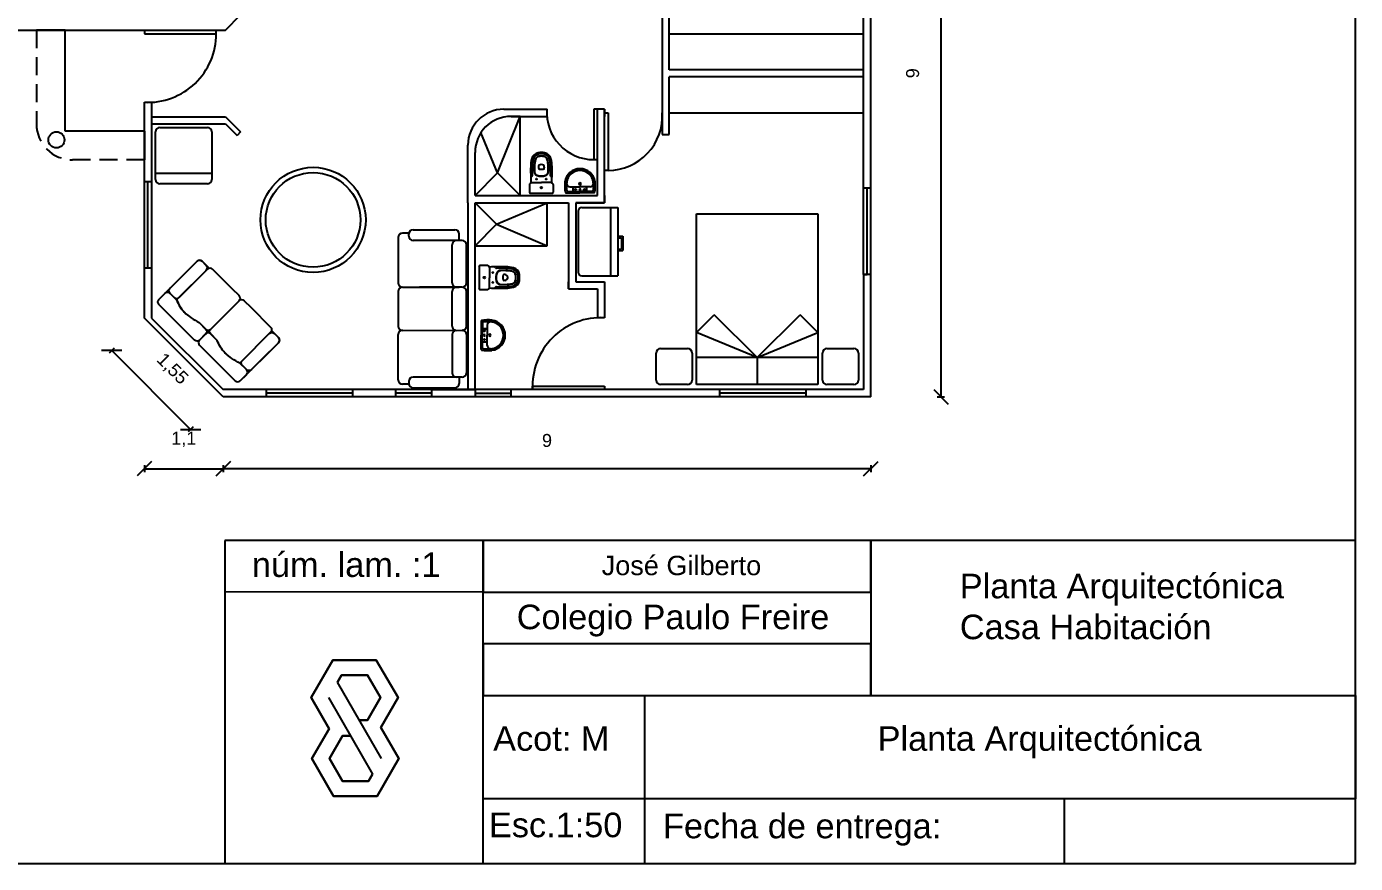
# Model space of a CAD drawing. Header units: millimetres. Extents: x 1 to 29, y 1 to 24.
# Drawn here: x 10.51 to 28.97, y 1 to 12.64 of the extents above; entities that cross this region are included whole.
import ezdxf

# ---------------------------------------------------------------- set-up
doc = ezdxf.new("R2010")
doc.units = ezdxf.units.MM
for name, pattern in [('0', [0]), ('CONTINUA', [0]), ('RAYITAS', [0.375, 0.25, -0.125])]:
    doc.linetypes.add(name, pattern=pattern)
for name, color, linetype in [('ANTIGUA', 1, '0'), ('SAGTA Muebles', 7, 'Continuous'), ('Sanitarios', 171, 'CONTINUA')]:
    doc.layers.add(name, color=color, linetype=linetype)
doc.styles.get("Standard").update_dxf_attribs({"font": 'arial.ttf'})
doc.dimstyles.new('cota 100', dxfattribs={"dimtxt": 0.18, "dimasz": 0.2, "dimexe": 0.05, "dimexo": 0, "dimgap": 0.3, "dimtad": 1, "dimtxsty": 'Standard', "dimblk": 'OBLIQUE', "dimcen": 2.5, "dimadec": 0, "dimazin": 0, "dimtfac": 1, "dimtix": 1, "dimtmove": 2, "dimatfit": 3, "dimldrblk": 'OBLIQUE', "dimfxl": 0.05, "dimfxlon": 1, "dimarcsym": 0})

# ---------------------------------------------------------------- blocks, each defined once
blk = doc.blocks.new('_Oblique')
at = {"color": 0, "linetype": 'ByBlock', "lineweight": -2}
blk.add_line((-0.5, -0.5), (0.5, 0.5), dxfattribs=at)
blk = doc.blocks.new('*D5')
at = {"color": 0, "lineweight": -2, "transparency": 16777216}
for p, q in [((23.162, 16.49), (23.262, 16.49)), ((23.212, 16.49), (23.212, 7.49)), ((23.162, 7.49), (23.262, 7.49))]:
    blk.add_line(p, q, dxfattribs=at)
at = {"layer": 'Defpoints', "color": 0, "transparency": 16777216}
for p in [(22.238, 16.49), (22.238, 7.49), (23.212, 7.49)]:
    blk.add_point(p, dxfattribs=at)
at = {"color": 0, "lineweight": -2, "transparency": 16777216, "xscale": 0.2, "yscale": 0.2, "zscale": 0.2}
for p, rotation in [((23.212, 16.49), 90), ((23.212, 7.49), 270)]:
    blk.add_blockref('_Oblique', p, dxfattribs=dict(at, rotation=rotation))
at = {"color": 0, "transparency": 16777216, "insert": (22.82, 11.99), "char_height": 0.18, "attachment_point": 5, "rotation": 90}
blk.add_mtext('9', dxfattribs=at)
blk = doc.blocks.new('*D6')
at = {"color": 0, "lineweight": -2, "transparency": 16777216}
for p, q in [((13.238, 6.54), (13.238, 6.44)), ((22.238, 6.49), (13.238, 6.49)), ((22.238, 6.54), (22.238, 6.44))]:
    blk.add_line(p, q, dxfattribs=at)
at = {"layer": 'Defpoints', "color": 0, "transparency": 16777216}
for p in [(13.238, 7.49), (22.238, 7.49), (13.238, 6.49)]:
    blk.add_point(p, dxfattribs=at)
at = {"color": 0, "lineweight": -2, "transparency": 16777216, "xscale": 0.2, "yscale": 0.2, "zscale": 0.2, "rotation": 180}
blk.add_blockref('_Oblique', (13.238, 6.49), dxfattribs=at)
at = {"color": 0, "lineweight": -2, "transparency": 16777216, "xscale": 0.2, "yscale": 0.2, "zscale": 0.2}
blk.add_blockref('_Oblique', (22.238, 6.49), dxfattribs=at)
at = {"color": 0, "transparency": 16777216, "insert": (17.738, 6.882), "char_height": 0.18, "attachment_point": 5}
blk.add_mtext('9', dxfattribs=at)
blk = doc.blocks.new('*D11')
at = {"color": 0, "lineweight": -2, "transparency": 16777216}
for p, q in [((9.337, 12.59), (9.237, 12.59)), ((9.287, 12.59), (9.287, 8.586)), ((9.337, 8.586), (9.237, 8.586))]:
    blk.add_line(p, q, dxfattribs=at)
at = {"layer": 'Defpoints', "color": 0, "transparency": 16777216}
for p in [(10.268, 12.59), (9.287, 8.586), (12.142, 8.586)]:
    blk.add_point(p, dxfattribs=at)
at = {"color": 0, "lineweight": -2, "transparency": 16777216, "xscale": 0.2, "yscale": 0.2, "zscale": 0.2}
for p, rotation in [((9.287, 12.59), 90), ((9.287, 8.586), 270)]:
    blk.add_blockref('_Oblique', p, dxfattribs=dict(at, rotation=rotation))
at = {"color": 0, "transparency": 16777216, "insert": (8.897, 10.588), "char_height": 0.18, "attachment_point": 5, "rotation": 90}
blk.add_mtext('4', dxfattribs=at)
blk = doc.blocks.new('*D12')
at = {"color": 0, "lineweight": -2, "transparency": 16777216}
for p, q in [((12.142, 6.54), (12.142, 6.44)), ((12.142, 6.49), (13.238, 6.49)), ((13.238, 6.54), (13.238, 6.44))]:
    blk.add_line(p, q, dxfattribs=at)
at = {"layer": 'Defpoints', "color": 0, "transparency": 16777216}
for p in [(12.142, 8.586), (13.238, 7.49), (13.238, 6.49)]:
    blk.add_point(p, dxfattribs=at)
at = {"color": 0, "lineweight": -2, "transparency": 16777216, "xscale": 0.2, "yscale": 0.2, "zscale": 0.2, "rotation": 180}
blk.add_blockref('_Oblique', (12.142, 6.49), dxfattribs=at)
at = {"color": 0, "lineweight": -2, "transparency": 16777216, "xscale": 0.2, "yscale": 0.2, "zscale": 0.2}
blk.add_blockref('_Oblique', (13.238, 6.49), dxfattribs=at)
at = {"color": 0, "transparency": 16777216, "insert": (12.69, 6.898), "char_height": 0.18, "attachment_point": 5}
blk.add_mtext('1,1', dxfattribs=at)
blk = doc.blocks.new('*D13')
at = {"color": 0, "lineweight": -2, "transparency": 16777216}
for p, q in [((9.337, 8.586), (9.237, 8.586)), ((9.287, 8.586), (9.287, 7.49)), ((9.337, 7.49), (9.237, 7.49))]:
    blk.add_line(p, q, dxfattribs=at)
at = {"layer": 'Defpoints', "color": 0, "transparency": 16777216}
for p in [(12.142, 8.586), (9.287, 7.49), (12.142, 7.49)]:
    blk.add_point(p, dxfattribs=at)
at = {"color": 0, "lineweight": -2, "transparency": 16777216, "xscale": 0.2, "yscale": 0.2, "zscale": 0.2}
for p, rotation in [((9.287, 8.586), 90), ((9.287, 7.49), 270)]:
    blk.add_blockref('_Oblique', p, dxfattribs=dict(at, rotation=rotation))
at = {"color": 0, "transparency": 16777216, "insert": (8.879, 8.038), "char_height": 0.18, "attachment_point": 5, "rotation": 90}
blk.add_mtext('1,1', dxfattribs=at)
blk = doc.blocks.new('*D14')
at = {"color": 0, "lineweight": -2, "transparency": 16777216}
for p, q in [((11.724, 8.168), (11.654, 8.097)), ((11.689, 8.133), (12.785, 7.037)), ((12.821, 7.072), (12.75, 7.001))]:
    blk.add_line(p, q, dxfattribs=at)
at = {"layer": 'Defpoints', "color": 0, "transparency": 16777216}
for p in [(12.142, 8.586), (13.238, 7.49), (12.785, 7.037)]:
    blk.add_point(p, dxfattribs=at)
at = {"color": 0, "lineweight": -2, "transparency": 16777216, "xscale": 0.2, "yscale": 0.2, "zscale": 0.2}
for p, rotation in [((11.689, 8.133), 134.9999999999999), ((12.785, 7.037), 314.9999999999999)]:
    blk.add_blockref('_Oblique', p, dxfattribs=dict(at, rotation=rotation))
at = {"color": 0, "transparency": 16777216, "insert": (12.526, 7.873), "char_height": 0.18, "attachment_point": 5, "rotation": 315}
blk.add_mtext('1,55', dxfattribs=at)

msp = doc.modelspace()

# ---------------------------------------------------------------- linework, layer by layer
for p, q in [((28.973, 1), (28.973, 24)), ((22.138, 9.19), (22.138, 16.39)), ((22.238, 10.39), (22.238, 13.59)), ((19.438, 12.04), (19.438, 13.14)), ((19.338, 13.04), (19.338, 11.94)), ((13.268, 12.59), (13.48, 12.802)), ((10.268, 12.59), (13.268, 12.59)), ((11.042, 12.59), (10.642, 12.59)), ((11.042, 11.186), (11.042, 12.59)), ((12.142, 12.59), (12.142, 12.54)), ((13.142, 12.54), (13.142, 12.59)), ((12.142, 12.54), (13.142, 12.54)), ((19.438, 12.04), (19.438, 12.54)), ((19.438, 12.54), (22.138, 12.54)), ((22.138, 12.04), (19.438, 12.04)), ((19.338, 11.94), (19.338, 11.14)), ((22.138, 11.94), (19.438, 11.94)), ((19.438, 11.14), (19.438, 11.94)), ((12.142, 10.486), (12.142, 11.586)), ((12.142, 11.586), (12.242, 11.586)), ((12.242, 11.586), (12.242, 10.486)), ((17.138, 11.49), (17.738, 11.49)), ((17.738, 11.39), (17.738, 11.49)), ((18.438, 11.49), (18.388, 11.49)), ((18.388, 11.49), (18.388, 10.79)), ((18.538, 11.49), (18.438, 11.49)), ((18.438, 10.29), (18.438, 11.49)), ((18.538, 10.19), (18.538, 11.49)), ((18.538, 11.49), (18.538, 11.39)), ((12.242, 11.386), (13.268, 11.386)), ((12.242, 11.286), (13.268, 11.286)), ((13.268, 11.386), (13.48, 11.174)), ((13.268, 11.286), (13.43, 11.124)), ((17.052, 10.603), (17.366, 11.39)), ((17.238, 11.39), (17.738, 11.39)), ((17.366, 11.39), (17.238, 11.39)), ((17.366, 10.29), (17.366, 11.39)), ((18.538, 11.44), (18.588, 11.44)), ((18.538, 10.19), (18.538, 11.39)), ((18.588, 11.44), (18.588, 10.64)), ((19.438, 11.44), (22.138, 11.44)), ((12.142, 11.186), (11.042, 11.186)), ((12.142, 11.186), (12.142, 10.786)), ((13.48, 11.174), (13.43, 11.124)), ((17.052, 10.603), (16.82, 11.164)), ((19.338, 11.14), (19.438, 11.14)), ((16.638, 10.29), (16.638, 10.99)), ((16.738, 10.29), (16.738, 10.89)), ((18.388, 10.79), (18.438, 10.79)), ((16.738, 10.29), (17.052, 10.603)), ((17.366, 10.29), (17.052, 10.603)), ((18.588, 10.64), (18.538, 10.64)), ((12.142, 9.286), (12.142, 10.486)), ((12.142, 10.486), (12.242, 10.486)), ((12.192, 9.286), (12.192, 10.486)), ((12.242, 10.486), (12.242, 9.286)), ((18.02, 10.346), (18.104, 10.346)), ((18.056, 10.411), (18.196, 10.411)), ((18.103, 10.353), (18.103, 10.405)), ((18.105, 10.353), (18.105, 10.405)), ((18.107, 10.345), (18.196, 10.345)), ((18.337, 10.411), (18.196, 10.411)), ((18.286, 10.345), (18.196, 10.345)), ((18.287, 10.353), (18.287, 10.405)), ((18.373, 10.346), (18.289, 10.346)), ((18.29, 10.353), (18.29, 10.405)), ((22.238, 10.39), (22.138, 10.39)), ((22.188, 9.19), (22.188, 10.39)), ((22.238, 9.19), (22.238, 10.39)), ((16.638, 10.19), (16.638, 10.29)), ((16.638, 10.19), (16.638, 7.59)), ((16.738, 10.29), (18.438, 10.29)), ((16.738, 7.59), (16.738, 10.19)), ((16.738, 10.19), (18.038, 10.19)), ((16.738, 10.19), (17.738, 10.19)), ((16.738, 10.19), (17.038, 9.89)), ((17.038, 9.89), (17.738, 10.19)), ((17.738, 9.59), (17.738, 10.19)), ((17.997, 10.329), (18.196, 10.329)), ((18.038, 10.19), (18.038, 8.99)), ((18.538, 10.19), (18.138, 10.19)), ((18.138, 10.19), (18.138, 9.09)), ((18.138, 10.19), (18.538, 10.19)), ((18.396, 10.329), (18.196, 10.329)), ((18.538, 10.29), (18.538, 10.19)), ((18.172, 10.073), (18.172, 9.223)), ((18.222, 10.123), (18.722, 10.123)), ((18.622, 10.123), (18.622, 9.173)), ((18.722, 10.123), (18.722, 9.173)), ((15.878, 9.814), (16.458, 9.814)), ((16.738, 9.59), (17.038, 9.89)), ((17.038, 9.89), (17.738, 9.59)), ((15.668, 9.704), (15.668, 9.074)), ((15.818, 9.764), (15.728, 9.764)), ((15.818, 9.724), (15.818, 9.754)), ((16.518, 9.664), (15.878, 9.664)), ((16.418, 9.074), (16.418, 9.604)), ((16.558, 9.664), (16.478, 9.664)), ((16.518, 9.664), (16.518, 9.754)), ((16.618, 9.074), (16.618, 9.604)), ((18.722, 9.723), (18.792, 9.723)), ((18.722, 9.723), (18.722, 9.673)), ((18.722, 9.703), (18.772, 9.703)), ((18.772, 9.723), (18.792, 9.723)), ((18.772, 9.703), (18.772, 9.543)), ((18.792, 9.723), (18.792, 9.523)), ((16.738, 9.59), (17.738, 9.59)), ((18.722, 9.543), (18.772, 9.543)), ((18.722, 9.523), (18.792, 9.523)), ((12.142, 8.586), (12.142, 9.286)), ((12.142, 9.286), (12.242, 9.286)), ((12.242, 9.286), (12.242, 8.586)), ((16.618, 9.074), (16.618, 9.074)), ((18.038, 8.99), (18.038, 9.09)), ((18.138, 9.09), (18.538, 9.09)), ((18.222, 9.173), (18.722, 9.173)), ((18.538, 9.09), (18.538, 8.79)), ((22.238, 9.19), (22.138, 9.19)), ((22.138, 9.19), (22.138, 7.59)), ((22.138, 9.19), (22.188, 9.19)), ((22.238, 7.49), (22.238, 9.19)), ((15.668, 8.954), (15.668, 8.474)), ((15.728, 9.014), (16.518, 9.014)), ((16.558, 9.014), (15.968, 9.014)), ((16.418, 8.474), (16.418, 8.954)), ((16.518, 9.014), (16.478, 9.014)), ((16.618, 8.474), (16.618, 8.954)), ((18.038, 8.99), (18.438, 8.99)), ((18.438, 8.99), (18.438, 8.59)), ((18.538, 8.79), (18.538, 8.59)), ((13.238, 7.49), (12.142, 8.586)), ((12.242, 8.586), (13.238, 7.59)), ((16.824, 8.546), (16.824, 8.346)), ((16.841, 8.523), (16.841, 8.438)), ((18.538, 8.59), (18.438, 8.59)), ((15.668, 7.725), (15.668, 8.355)), ((15.728, 8.415), (16.558, 8.414)), ((16.418, 8.355), (16.418, 7.825)), ((16.618, 8.355), (16.618, 7.825)), ((16.618, 8.355), (16.618, 8.355)), ((16.824, 8.147), (16.824, 8.346)), ((16.839, 8.436), (16.839, 8.346)), ((16.839, 8.256), (16.839, 8.346)), ((16.847, 8.44), (16.899, 8.44)), ((16.847, 8.437), (16.899, 8.437)), ((16.906, 8.487), (16.906, 8.346)), ((16.906, 8.206), (16.906, 8.346)), ((16.841, 8.169), (16.841, 8.254)), ((16.847, 8.255), (16.899, 8.255)), ((16.847, 8.253), (16.899, 8.253)), ((16.518, 7.765), (15.878, 7.765)), ((16.558, 7.765), (16.478, 7.765)), ((16.518, 7.765), (16.518, 7.675)), ((22.138, 7.59), (13.238, 7.59)), ((13.838, 7.49), (13.838, 7.59)), ((15.038, 7.49), (15.038, 7.59)), ((15.638, 7.49), (15.638, 7.59)), ((15.818, 7.665), (15.728, 7.665)), ((15.818, 7.705), (15.818, 7.675)), ((15.878, 7.615), (16.458, 7.615)), ((16.138, 7.49), (16.138, 7.59)), ((16.138, 7.59), (16.738, 7.59)), ((16.738, 7.59), (16.738, 7.49)), ((17.238, 7.49), (17.238, 7.59)), ((17.538, 7.59), (17.538, 7.64)), ((17.538, 7.64), (18.538, 7.64)), ((18.538, 7.59), (17.538, 7.59)), ((18.538, 7.64), (18.538, 7.59)), ((20.138, 7.49), (20.138, 7.59)), ((21.338, 7.49), (21.338, 7.59)), ((13.838, 7.49), (13.238, 7.49)), ((15.038, 7.54), (13.838, 7.54)), ((15.038, 7.49), (13.838, 7.49)), ((15.638, 7.49), (15.038, 7.49)), ((16.138, 7.54), (15.638, 7.54)), ((16.138, 7.49), (15.638, 7.49)), ((20.138, 7.49), (16.138, 7.49)), ((16.738, 7.54), (17.238, 7.54)), ((21.338, 7.54), (20.138, 7.54)), ((21.338, 7.49), (20.138, 7.49)), ((22.238, 7.49), (21.338, 7.49)), ((13.259, 5.49), (13.259, 1)), ((28.973, 5.49), (13.259, 5.49)), ((16.851, 1), (16.851, 5.49)), ((16.851, 5.49), (16.851, 4.771)), ((22.238, 4.771), (22.238, 5.49)), ((22.238, 5.49), (22.238, 4.053)), ((28.973, 1), (28.973, 5.49)), ((16.842, 4.777), (13.265, 4.771)), ((16.851, 4.771), (22.238, 4.771)), ((22.238, 4.053), (16.851, 4.053)), ((16.851, 4.053), (16.851, 3.335)), ((22.238, 3.335), (22.238, 4.053)), ((22.238, 4.053), (22.238, 3.335)), ((15.438, 2.46), (14.826, 3.522)), ((16.851, 3.335), (22.238, 3.335)), ((19.096, 1), (19.096, 3.335)), ((22.238, 3.335), (28.973, 3.335)), ((28.973, 3.335), (28.973, 1.898)), ((14.882, 2.992), (15.314, 2.244)), ((28.973, 1.898), (16.851, 1.898)), ((24.932, 1), (24.932, 1.898)), ((1, 1), (28.973, 1)), ((13.259, 1), (28.973, 1))]:
    msp.add_line(p, q)
at = {"linetype": 'RAYITAS'}
for p, q in [((10.642, 12.59), (10.642, 11.286)), ((12.142, 10.786), (11.142, 10.786))]:
    msp.add_line(p, q, dxfattribs=at)
for points in [[(14.709, 2.873), (14.459, 3.306), (14.762, 3.829), (15.366, 3.829), (15.668, 3.306), (15.43, 2.893)], [(15.43, 2.893), (15.668, 3.306), (15.366, 3.829), (14.762, 3.829), (14.459, 3.306), (14.709, 2.873)], [(15.43, 2.893), (15.668, 3.306), (15.366, 3.829), (14.762, 3.829), (14.459, 3.306), (14.709, 2.873)], [(15.131, 2.992), (15.245, 2.992), (15.426, 3.306), (15.245, 3.62), (14.882, 3.62), (14.826, 3.522)], [(15.131, 2.992), (15.245, 2.992), (15.426, 3.306), (15.245, 3.62), (14.882, 3.62), (14.826, 3.522)], [(14.826, 3.522), (14.882, 3.62), (15.245, 3.62), (15.426, 3.306), (15.245, 2.992), (15.131, 2.992)], [(14.701, 3.306), (14.882, 2.992)], [(14.709, 2.873), (14.471, 2.46), (14.773, 1.937), (15.378, 1.937), (15.68, 2.46), (15.43, 2.893)], [(14.709, 2.873), (14.471, 2.46), (14.773, 1.937), (15.378, 1.937), (15.68, 2.46), (15.43, 2.893)], [(15.43, 2.893), (15.68, 2.46), (15.378, 1.937), (14.773, 1.937), (14.471, 2.46), (14.709, 2.873)], [(15.008, 2.774), (14.894, 2.774), (14.713, 2.46), (14.894, 2.146), (15.257, 2.146), (15.314, 2.244)], [(15.008, 2.774), (14.894, 2.774), (14.713, 2.46), (14.894, 2.146), (15.257, 2.146), (15.314, 2.244)], [(15.314, 2.244), (15.257, 2.146), (14.894, 2.146), (14.713, 2.46), (14.894, 2.774), (15.008, 2.774)]]:
    msp.add_lwpolyline(points)
msp.add_circle((10.92, 11.064), 0.112)
for centre in [(18.136, 10.372), (18.257, 10.372), (16.866, 8.407), (16.866, 8.286)]:
    msp.add_circle(centre, 0.0091, dxfattribs=at)
for centre, radius, start, end in [((12.187, 12.54), 0.955, 267.3019, 360), ((17.138, 10.99), 0.5, 90, 180), ((18.388, 11.441), 0.652, 175.7578, 270), ((17.238, 10.89), 0.5, 90, 180), ((18.588, 11.391), 0.752, 270, 3.6952), ((18.196, 10.452), 0.211, 90, 172.9087), ((18.196, 10.442), 0.209, 90, 174.0127), ((18.196, 10.452), 0.186, 90, 172.9087), ((18.196, 10.452), 0.211, 7.0913, 90), ((18.196, 10.442), 0.209, 5.9873, 90), ((18.196, 10.452), 0.186, 7.0913, 90), ((18.5, 10.42), 0.516, 173.5262, 189.5639), ((18.501, 10.411), 0.516, 174.1139, 188.4763), ((18.5, 10.42), 0.491, 173.5262, 188.0264), ((18.056, 10.457), 0.0455, 175.277, 270), ((18.02, 10.353), 0.00607, 188.0264, 270), ((18.104, 10.345), 0.00121, 14.4775, 90), ((18.107, 10.346), 0.00121, 194.4775, 270), ((18.196, 10.451), 0.014, 90, 270), ((18.196, 10.372), 0.0106, 90, 270), ((18.196, 10.451), 0.014, 270, 90), ((18.196, 10.372), 0.0106, 270, 90), ((18.286, 10.346), 0.00121, 270, 345.5225), ((18.289, 10.345), 0.00121, 90, 165.5225), ((18.337, 10.457), 0.0455, 270, 4.723), ((18.373, 10.353), 0.00607, 270, 351.9736), ((17.893, 10.42), 0.491, 351.9736, 6.4738), ((17.893, 10.42), 0.516, 350.4361, 6.4738), ((17.892, 10.411), 0.516, 351.5237, 5.8861), ((17.997, 10.336), 0.00607, 189.5639, 270), ((17.997, 10.336), 0.00607, 188.4763, 270), ((18.396, 10.336), 0.00607, 270, 351.5237), ((18.396, 10.336), 0.00607, 270, 350.4361), ((18.222, 10.073), 0.05, 90, 180), ((15.878, 9.754), 0.06, 90, 180), ((16.458, 9.754), 0.06, 0, 90), ((15.728, 9.704), 0.06, 90, 180), ((15.878, 9.724), 0.06, 180, 270), ((16.478, 9.604), 0.06, 90, 180), ((16.558, 9.604), 0.06, 0, 90), ((15.728, 9.074), 0.06, 180, 270), ((16.478, 9.074), 0.06, 180, 270), ((16.558, 9.074), 0.06, 270, 270), ((16.558, 9.074), 0.06, 270, 0), ((18.222, 9.223), 0.05, 180, 270), ((15.728, 8.954), 0.06, 90, 180), ((16.478, 8.954), 0.06, 90, 180), ((16.558, 8.954), 0.06, 0, 90), ((16.83, 8.546), 0.00607, 99.5639, 180), ((16.83, 8.545), 0.00607, 98.4763, 180), ((16.915, 8.043), 0.516, 83.5262, 99.5639), ((16.905, 8.041), 0.516, 84.1139, 98.4763), ((16.847, 8.523), 0.00607, 98.0264, 180), ((16.915, 8.043), 0.491, 83.5262, 98.0264), ((16.951, 8.487), 0.0455, 85.277, 180), ((16.936, 8.346), 0.209, 0, 84.0127), ((16.947, 8.346), 0.186, 0, 82.9087), ((16.947, 8.346), 0.211, 0, 82.9087), ((18.488, 7.64), 0.951, 86.9872, 183.0128), ((15.728, 8.474), 0.06, 180, 270), ((15.728, 8.355), 0.06, 90, 180), ((16.478, 8.474), 0.06, 180, 270), ((16.478, 8.355), 0.06, 93.4672, 180), ((16.558, 8.355), 0.06, 90, 90), ((16.558, 8.474), 0.06, 270, 0), ((16.558, 8.355), 0.06, 0, 90), ((16.84, 8.436), 0.00121, 104.4775, 180), ((16.84, 8.438), 0.00121, 284.4775, 0), ((16.866, 8.346), 0.0106, 0, 180), ((16.866, 8.346), 0.0106, 180, 0), ((16.945, 8.346), 0.014, 0, 180), ((16.945, 8.346), 0.014, 180, 0), ((16.936, 8.346), 0.209, 275.9873, 0), ((16.947, 8.346), 0.186, 277.0913, 0), ((16.947, 8.346), 0.211, 277.0913, 0), ((16.83, 8.147), 0.00607, 180, 261.5237), ((16.83, 8.147), 0.00607, 180, 260.4361), ((16.915, 8.649), 0.516, 260.4361, 276.4738), ((16.905, 8.651), 0.516, 261.5237, 275.8861), ((16.84, 8.256), 0.00121, 180, 255.5225), ((16.84, 8.254), 0.00121, 0, 75.5225), ((16.847, 8.169), 0.00607, 180, 261.9736), ((16.915, 8.649), 0.491, 261.9736, 276.4738), ((16.951, 8.206), 0.0455, 180, 274.723), ((15.878, 7.705), 0.06, 90, 180), ((16.478, 7.825), 0.06, 180, 270), ((16.558, 7.825), 0.06, 270, 0), ((15.728, 7.725), 0.06, 180, 270), ((15.878, 7.675), 0.06, 180, 270), ((16.458, 7.675), 0.06, 270, 0)]:
    msp.add_arc(centre, radius, start, end)
msp.add_arc((11.142, 11.286), 0.5, 180, 270, dxfattribs=at)
at = {"layer": 'ANTIGUA', "color": 7, "linetype": '0', "true_color": 0xffffff}
for p, q in [((12.297, 10.511), (12.297, 11.176)), ((12.356, 11.234), (13.02, 11.234)), ((13.079, 11.176), (13.079, 10.511)), ((12.297, 10.599), (13.079, 10.599)), ((13.02, 10.453), (12.356, 10.453))]:
    msp.add_line(p, q, dxfattribs=at)
for radius in [0.731, 0.658]:
    msp.add_circle((14.487, 9.951), radius, dxfattribs=at)
for centre, start, end in [((12.356, 11.176), 90, 180), ((13.02, 11.176), 0, 90), ((12.356, 10.511), 180, 270), ((13.02, 10.511), 270, 0)]:
    msp.add_arc(centre, 0.0586, start, end, dxfattribs=at)
at = {"layer": 'SAGTA Muebles'}
for p, q in [((19.816, 10.035), (21.504, 10.035)), ((19.816, 7.66), (19.816, 10.035)), ((21.504, 10.035), (21.504, 7.66)), ((19.816, 8.385), (20.063, 8.632)), ((20.66, 8.035), (20.063, 8.632)), ((20.66, 8.035), (21.257, 8.632)), ((21.504, 8.385), (21.257, 8.632)), ((20.66, 8.035), (19.816, 8.385)), ((20.66, 8.035), (21.504, 8.385)), ((19.316, 8.16), (19.691, 8.16)), ((21.629, 8.16), (22.004, 8.16)), ((19.254, 7.723), (19.254, 8.098)), ((19.754, 8.098), (19.754, 7.723)), ((21.504, 8.035), (19.816, 8.035)), ((20.66, 8.035), (20.66, 7.66)), ((21.566, 7.723), (21.566, 8.098)), ((22.066, 8.098), (22.066, 7.723)), ((19.691, 7.66), (19.316, 7.66)), ((21.504, 7.66), (19.816, 7.66)), ((22.004, 7.66), (21.629, 7.66))]:
    msp.add_line(p, q, dxfattribs=at)
for points in [[(12.591, 8.526), (12.344, 8.774, -0.414214), (12.344, 8.844), (12.874, 9.375, -0.414214), (12.945, 9.375), (13.042, 9.278, -0.262708)], [(12.641, 9.141), (12.499, 9, 0.414214), (12.499, 8.929), (12.556, 8.873, 0.414214), (12.627, 8.873), (13.001, 9.247, 0.414214), (13.001, 9.318), (12.945, 9.375, 0.414214), (12.874, 9.375), (12.641, 9.141)], [(13.366, 8.989), (13.09, 9.265, 0.414214), (13.019, 9.265), (12.591, 8.837)], [(12.902, 8.525), (12.993, 8.433, 0.414214), (13.064, 8.433), (13.458, 8.827, 0.414214), (13.458, 8.897), (13.366, 8.989)], [(12.591, 8.837, -0.000001), (12.591, 8.837, 0.102129), (12.698, 8.666, 0.081293), (12.902, 8.525)], [(13.156, 8.271), (13.064, 8.363, -0.414214), (13.064, 8.433), (13.458, 8.827, -0.414214), (13.528, 8.827), (13.62, 8.735)], [(13.62, 8.735), (13.896, 8.459, -0.414214), (13.896, 8.388), (13.468, 7.96)], [(13.064, 8.433), (12.91, 8.279, -0.414214), (12.839, 8.279), (12.591, 8.526)], [(13.064, 8.433), (12.91, 8.279, 0.414214), (12.91, 8.208), (13.122, 7.996)], [(13.122, 7.996), (13.405, 7.713, 0.414214), (13.475, 7.713), (14.006, 8.243, 0.414214), (14.006, 8.314), (13.909, 8.411, 0.262708)], [(13.772, 8.01), (13.631, 7.869, -0.414214), (13.56, 7.869), (13.504, 7.925, -0.414214), (13.504, 7.996), (13.878, 8.371, -0.414214), (13.949, 8.371), (14.006, 8.314, -0.414214), (14.006, 8.243), (13.772, 8.01)], [(13.468, 7.96, 0.000001), (13.468, 7.96, -0.082193), (13.262, 8.103, -0.101394), (13.156, 8.271)]]:
    msp.add_lwpolyline(points, format="xyb", dxfattribs=at)
for points in [[(12.574, 8.544), (12.344, 8.774, -0.414214), (12.344, 8.844), (12.429, 8.929, -0.414214), (12.499, 8.929), (12.59, 8.838), (12.59, 8.838, 0.10218), (12.697, 8.667, 0.082193), (12.903, 8.525, -0.236068), (12.903, 8.525), (12.994, 8.434, -0.414214), (12.994, 8.364), (12.91, 8.279, -0.414214), (12.839, 8.279)], [(13.139, 7.978), (13.405, 7.713, 0.414214), (13.475, 7.713), (13.56, 7.798, 0.414214), (13.56, 7.869), (13.469, 7.96), (13.469, 7.96, -0.082193), (13.263, 8.102, -0.10218), (13.156, 8.273, 0.236068), (13.156, 8.273), (13.065, 8.364, 0.414214), (12.994, 8.364), (12.91, 8.279, 0.414214), (12.91, 8.208)]]:
    msp.add_lwpolyline(points, format="xyb", close=True, dxfattribs=at)
for centre, start, end in [((19.316, 8.098), 90, 180), ((19.691, 8.098), 0, 90), ((21.629, 8.098), 90, 180), ((22.004, 8.098), 0, 90), ((19.316, 7.723), 180, 270), ((19.691, 7.723), 270, 0), ((21.629, 7.723), 180, 270), ((22.004, 7.723), 270, 0)]:
    msp.add_arc(centre, 0.0625, start, end, dxfattribs=at)
at = {"layer": 'Sanitarios', "color": 0}
for p, q in [((17.527, 10.553), (17.512, 10.539)), ((17.619, 10.683), (17.619, 10.673)), ((17.7, 10.683), (17.7, 10.673)), ((17.792, 10.553), (17.807, 10.539)), ((17.522, 10.472), (17.657, 10.472)), ((17.659, 10.472), (17.657, 10.472)), ((17.659, 10.472), (17.662, 10.472)), ((17.797, 10.472), (17.662, 10.472)), ((16.941, 9.286), (16.941, 9.151)), ((17.023, 9.282), (17.008, 9.297)), ((16.941, 9.149), (16.941, 9.151)), ((16.941, 9.149), (16.941, 9.147)), ((16.941, 9.012), (16.941, 9.147)), ((17.153, 9.19), (17.142, 9.19)), ((17.153, 9.108), (17.142, 9.108)), ((17.023, 9.016), (17.008, 9.002))]:
    msp.add_line(p, q, dxfattribs=at)
for points in [[(17.511, 10.695, 0.012417), (17.514, 10.47, 0.223559), (17.503, 10.457, -0.171147), (17.499, 10.452, 0.244989), (17.493, 10.439), (17.493, 10.338, 0.272552), (17.501, 10.324, 0.108584), (17.504, 10.323), (17.657, 10.323), (17.659, 10.323), (17.662, 10.323), (17.815, 10.323, 0.108584), (17.818, 10.324, 0.272552), (17.826, 10.338), (17.826, 10.439, 0.244989), (17.82, 10.452, -0.171147), (17.816, 10.457, 0.223559), (17.805, 10.47, 0.012417), (17.808, 10.695, 0.060418), (17.793, 10.803, 0.299274), (17.703, 10.884, 0.038487), (17.662, 10.888, 0.001894), (17.659, 10.888, 0.001894), (17.657, 10.888, 0.038487), (17.616, 10.884, 0.299274), (17.526, 10.803, 0.060418)], [(17.164, 9.297, 0.012417), (16.939, 9.295, 0.223559), (16.926, 9.306, -0.171147), (16.922, 9.309, 0.244989), (16.909, 9.316), (16.808, 9.316, 0.272552), (16.793, 9.308, 0.108584), (16.793, 9.305), (16.793, 9.151), (16.793, 9.149), (16.793, 9.147), (16.793, 8.994, 0.108584), (16.793, 8.991, 0.272552), (16.808, 8.982), (16.909, 8.982, 0.244989), (16.922, 8.989, -0.171147), (16.926, 8.992, 0.223559), (16.939, 9.004, 0.012417), (17.164, 9.001, 0.060418), (17.273, 9.015, 0.299274), (17.354, 9.105, 0.038487), (17.357, 9.147, 0.001894), (17.357, 9.149, 0.001894), (17.357, 9.151, 0.038487), (17.354, 9.193, 0.299274), (17.273, 9.283, 0.060418)]]:
    msp.add_lwpolyline(points, format="xyb", close=True, dxfattribs=at)
for points in [[(17.522, 10.472, 0.102359), (17.514, 10.47, -0.171147)], [(17.797, 10.472, -0.102359), (17.805, 10.47, 0.171147)], [(16.941, 9.286, 0.102359), (16.939, 9.295, -0.171147)], [(16.941, 9.012, -0.102359), (16.939, 9.004, 0.171147)]]:
    msp.add_lwpolyline(points, format="xyb", dxfattribs=at)
for centre, radius in [((17.592, 10.518), 0.00618), ((17.659, 10.398), 0.0111), ((17.659, 10.398), 0.0111), ((17.727, 10.518), 0.00618), ((16.867, 9.149), 0.0111), ((16.867, 9.149), 0.0111), ((16.987, 9.217), 0.00618), ((16.987, 9.081), 0.00618)]:
    msp.add_circle(centre, radius, dxfattribs=at)
for centre, radius, start, end in [((17.964, 10.689), 0.433, 165.4605, 179.2905), ((17.633, 10.775), 0.0906, 98.8162, 165.4605), ((17.964, 10.689), 0.404, 165.4605, 179.2905), ((17.964, 10.689), 0.4, 165.4605, 179.2905), ((17.633, 10.775), 0.061, 98.8162, 165.4605), ((17.633, 10.775), 0.0577, 98.8162, 165.4605), ((17.657, 10.616), 0.252, 90, 98.8162), ((17.657, 10.683), 0.0387, 90, 180), ((17.657, 10.616), 0.222, 90, 98.8162), ((17.657, 10.616), 0.219, 90, 98.8162), ((17.657, 10.616), 0.252, 89.5319, 90), ((17.657, 10.616), 0.222, 89.4695, 90), ((17.657, 10.616), 0.219, 89.4615, 90), ((17.657, 10.683), 0.0387, 86.9509, 90), ((17.662, 10.616), 0.252, 90, 90.4681), ((17.662, 10.616), 0.222, 90, 90.5305), ((17.662, 10.616), 0.219, 90, 90.5385), ((17.662, 10.683), 0.0387, 90, 93.0491), ((17.662, 10.616), 0.252, 81.1838, 90), ((17.662, 10.616), 0.222, 81.1838, 90), ((17.662, 10.616), 0.219, 81.1838, 90), ((17.662, 10.683), 0.0387, 360, 90), ((17.686, 10.775), 0.0577, 14.5395, 81.1838), ((17.686, 10.775), 0.061, 14.5395, 81.1838), ((17.686, 10.775), 0.0906, 14.5395, 81.1838), ((17.355, 10.689), 0.4, 0.7095, 14.5395), ((17.355, 10.689), 0.404, 0.7095, 14.5395), ((17.355, 10.689), 0.433, 0.7095, 14.5395), ((17.515, 10.565), 0.0165, 315, 0.9364), ((22.043, 10.639), 4.512, 179.2905, 180.9364), ((22.043, 10.639), 4.482, 179.2905, 180.1648), ((17.622, 10.626), 0.0618, 180.1648, 250.016), ((22.043, 10.639), 4.479, 179.2905, 180.1648), ((17.622, 10.626), 0.0585, 180.1648, 250.016), ((17.657, 10.723), 0.165, 250.016, 270), ((17.657, 10.723), 0.161, 250.016, 270), ((17.635, 10.673), 0.0165, 180, 260.2849), ((17.657, 10.803), 0.148, 260.2849, 270), ((17.657, 10.803), 0.148, 270, 270.7958), ((17.657, 10.723), 0.161, 270, 270.7308), ((17.657, 10.723), 0.165, 270, 270.7162), ((17.662, 10.803), 0.148, 269.2042, 270), ((17.662, 10.723), 0.161, 269.2692, 270), ((17.662, 10.723), 0.165, 269.2838, 270), ((17.662, 10.803), 0.148, 270, 279.7151), ((17.662, 10.723), 0.161, 270, 289.984), ((17.662, 10.723), 0.165, 270, 289.984), ((17.684, 10.673), 0.0165, 279.7151, 0), ((17.697, 10.626), 0.0585, 289.984, 359.8352), ((17.697, 10.626), 0.0618, 289.984, 359.8352), ((13.276, 10.639), 4.479, 359.8352, 0.7095), ((13.276, 10.639), 4.482, 359.8352, 0.7095), ((13.276, 10.639), 4.512, 359.0636, 0.7095), ((17.804, 10.565), 0.0165, 179.0636, 225), ((17.034, 9.294), 0.0165, 225, 270.9364), ((17.108, 4.766), 4.512, 89.2905, 90.9364), ((17.096, 9.186), 0.0618, 90.1648, 160.016), ((17.096, 9.186), 0.0585, 90.1648, 160.016), ((17.108, 4.766), 4.482, 89.2905, 90.1648), ((17.108, 4.766), 4.479, 89.2905, 90.1648), ((17.159, 8.844), 0.433, 75.4605, 89.2905), ((17.159, 8.844), 0.404, 75.4605, 89.2905), ((17.159, 8.844), 0.4, 75.4605, 89.2905), ((17.245, 9.176), 0.061, 8.8162, 75.4605), ((17.245, 9.176), 0.0906, 8.8162, 75.4605), ((17.192, 9.151), 0.165, 160.016, 180), ((17.192, 9.151), 0.165, 180, 180.7162), ((17.192, 9.147), 0.165, 179.2838, 180), ((17.192, 9.147), 0.165, 180, 199.984), ((17.192, 9.151), 0.161, 160.016, 180), ((17.192, 9.151), 0.161, 180, 180.7308), ((17.192, 9.147), 0.161, 179.2692, 180), ((17.192, 9.147), 0.161, 180, 199.984), ((17.096, 9.112), 0.0618, 199.984, 269.8352), ((17.096, 9.112), 0.0585, 199.984, 269.8352), ((17.108, 13.532), 4.482, 269.8352, 270.7095), ((17.108, 13.532), 4.479, 269.8352, 270.7095), ((17.272, 9.151), 0.148, 170.2849, 180), ((17.272, 9.151), 0.148, 180, 180.7958), ((17.272, 9.147), 0.148, 179.2042, 180), ((17.272, 9.147), 0.148, 180, 189.7151), ((17.142, 9.173), 0.0165, 90, 170.2849), ((17.142, 9.125), 0.0165, 189.7151, 270), ((17.153, 9.151), 0.0387, 0, 90), ((17.153, 9.147), 0.0387, 270, 0), ((17.159, 9.454), 0.4, 270.7095, 284.5395), ((17.159, 9.454), 0.404, 270.7095, 284.5395), ((17.153, 9.151), 0.0387, 356.9509, 0), ((17.153, 9.147), 0.0387, 0, 3.0491), ((17.245, 9.176), 0.0577, 8.8162, 75.4605), ((17.245, 9.122), 0.0577, 284.5395, 351.1838), ((17.245, 9.122), 0.061, 284.5395, 351.1838), ((17.245, 9.122), 0.0906, 284.5395, 351.1838), ((17.085, 9.151), 0.219, 0, 8.8162), ((17.085, 9.147), 0.219, 351.1838, 0), ((17.085, 9.151), 0.222, 0, 8.8162), ((17.085, 9.151), 0.219, 359.4615, 0), ((17.085, 9.147), 0.219, 0, 0.5385), ((17.085, 9.147), 0.222, 351.1838, 0), ((17.085, 9.151), 0.222, 359.4695, 0), ((17.085, 9.147), 0.222, 0, 0.5305), ((17.085, 9.151), 0.252, 0, 8.8162), ((17.085, 9.147), 0.252, 351.1838, 0), ((17.085, 9.151), 0.252, 359.5319, 0), ((17.085, 9.147), 0.252, 0, 0.4681), ((17.034, 9.005), 0.0165, 89.0636, 135), ((17.108, 13.532), 4.512, 269.0636, 270.7095), ((17.159, 9.454), 0.433, 270.7095, 284.5395)]:
    msp.add_arc(centre, radius, start, end, dxfattribs=at)

# ---------------------------------------------------------------- texts
msp.add_text('Colegio Paulo Freire', height=0.34119).set_placement((17.317, 4.258))
at = {"attachment_point": 1}
for s, insert, char_height in [('núm. lam. :1', (13.636, 5.326), 0.34119), ('Planta Arquitectónica\\PCasa Habitación', (23.475, 5.029), 0.34119), ('Acot: M', (16.99, 2.908), 0.3412), ('Planta Arquitectónica', (22.333, 2.908), 0.34119), ('Esc.1:50', (16.931, 1.706), 0.3412), ('Fecha de entrega:', (19.35, 1.691), 0.34119)]:
    msp.add_mtext(s, dxfattribs=dict(at, insert=insert, char_height=char_height))
at = {"insert": (18.498, 5.279), "char_height": 0.26938, "width": 2.26956, "attachment_point": 1}
msp.add_mtext('José Gilberto', dxfattribs=at)

# ---------------------------------------------------------------- dimensions: what is measured, and where the dimension line sits
for base, p1, p2, picture, middle in [((23.212, 7.49), (22.238, 16.49), (22.238, 7.49), '*D5', (22.82, 11.99)), ((9.287, 8.586), (10.268, 12.59), (12.142, 8.586), '*D11', (8.897, 10.588)), ((9.287, 7.49), (12.142, 8.586), (12.142, 7.49), '*D13', (8.879, 8.038))]:
    dim = msp.add_linear_dim(base=base, p1=p1, p2=p2, angle=90, dimstyle='cota 100')
    dim.commit()
    dim.dimension.update_dxf_attribs({"geometry": picture, "text_midpoint": middle})
dim = msp.add_aligned_dim(p1=(12.142, 8.586), p2=(13.238, 7.49), distance=-0.641, dimstyle='cota 100')
dim.commit()
dim.dimension.update_dxf_attribs({"geometry": '*D14', "text_midpoint": (12.526, 7.873)})
for p1, picture, middle in [((12.142, 8.586), '*D12', (12.69, 6.898)), ((22.238, 7.49), '*D6', (17.738, 6.882))]:
    dim = msp.add_linear_dim(base=(13.238, 6.49), p1=p1, p2=(13.238, 7.49), dimstyle='cota 100')
    dim.commit()
    dim.dimension.update_dxf_attribs({"geometry": picture, "text_midpoint": middle})

doc.saveas('drawing.dxf')
